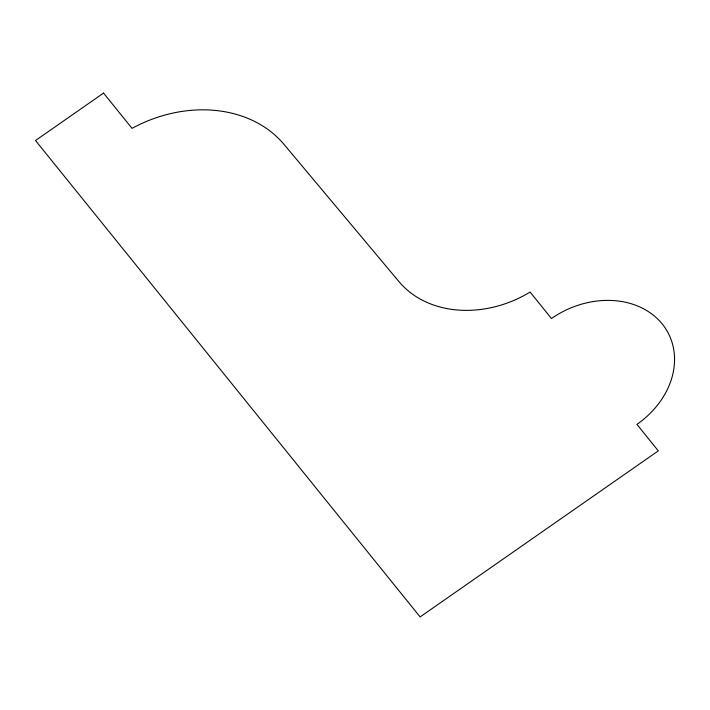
<?xml version="1.0" encoding="UTF-8"?>
<svg xmlns="http://www.w3.org/2000/svg" width="710" height="710" viewBox="0 0 710 710"><rect width="100%" height="100%" fill="white"/><g stroke="black" fill="none" stroke-linecap="round" stroke-linejoin="round"><path stroke-width="1.06" d="M103.553 93.081L35.5 140.527L420.116 616.919L658.303 450.868L636.932 424.394A83.363 67.53 -27 0 0 662.253 324.017A83.363 67.53 -27 0 0 551.466 318.533L530.095 292.067A104.237 84.437 -27 0 1 399.118 281.79L283.947 144.316A125.803 101.903 -27 0 0 132.042 128.368L103.553 93.081"/></g></svg>
